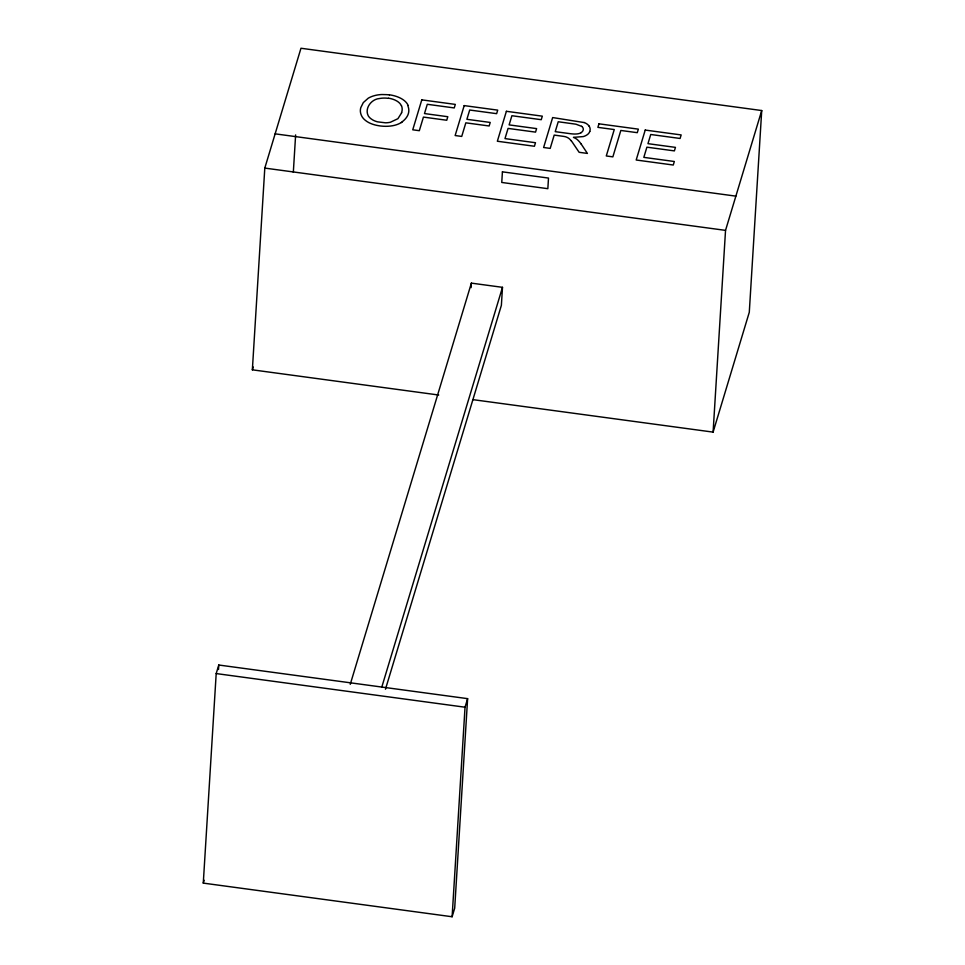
<?xml version="1.0" encoding="UTF-8"?>
<svg xmlns="http://www.w3.org/2000/svg" width="965" height="965" viewBox="0 0 965 965"><rect width="100%" height="100%" fill="white"/><g stroke="black" fill="none" stroke-linecap="round" stroke-linejoin="round"><path stroke-width="1.45" d="M203.277 883.108L216.196 673.57L218.79 665.018L467.615 698.648L454.696 908.186L452.115 916.75L203.277 883.108L204.146 880.261M218.512 669.505L218.79 665.018M438.737 395.023L252.36 369.824L264.796 168.091L300.971 48.25L761.723 110.541L749.286 312.274L713.099 432.115L473.031 399.655M293.324 172.289L295.628 134.919M471.101 287.63L471.378 283.131L502.488 287.329L501.378 305.338L385.469 689.227M452.115 916.75L465.034 707.212L467.615 698.648M713.099 432.115L725.535 230.37L761.723 110.541M252.36 369.824L253.216 366.977M350.247 684.342L471.378 283.131M381.79 687.104L502.488 287.329M401.669 112.748L397.918 118.695L390.427 122.241A14.849 8.251 3.5 0 1 385.481 122.808L377.58 121.855A14.933 8.299 3.5 0 1 372.587 119.853L370.85 118.671A18.817 10.47 3.5 0 1 369.824 117.766A18.009 10.012 3.5 0 1 368.232 115.776C364.396 108.297 371.441 99.154 379.317 98.551A15.814 8.794 3.5 0 1 385.831 98.104L386.675 98.165A18.082 10.048 3.5 0 1 388.413 98.358M589.784 131.493L589.012 132.953A14.101 7.841 3.5 0 1 584.874 136.017A12.147 6.755 3.5 0 1 583.222 136.584L573.451 137.356A18.178 10.108 3.5 0 1 577.022 139.358A38.009 21.134 3.5 0 1 581.171 144.111M402.405 121.819L401.307 122.543M275.134 133.845L735.873 196.136M264.796 168.091L725.535 230.37M216.196 673.57L465.034 707.212M584.127 122.555L552.656 117.561L543.621 147.5L550.195 148.393L554.2 135.088L562.149 136.174A19.782 11.001 3.5 0 1 565.466 136.74A9.71 5.404 3.5 0 1 568.192 137.971L568.53 138.176A20.301 11.29 3.5 0 1 571.063 140.649M581.63 126.343L575.912 124.195L558.228 121.759L555.237 131.662L569.374 133.568A25.838 14.366 3.5 0 0 574.73 134.038L575.888 134.002A8.142 4.523 3.5 0 0 581.051 132.724M581.22 144.099L587.408 153.423L579.133 152.301L571.895 141.602A57.044 31.712 3.5 0 0 571.123 140.637M401.283 122.531A21.918 12.183 3.5 0 1 392.659 125.727A23.727 13.184 3.5 0 1 380.825 126.029A25.898 14.403 3.5 0 1 379.149 125.788A22.497 12.509 3.5 0 1 368.678 122.543A23.956 13.317 3.5 0 1 361.429 115.462A33.908 18.854 3.5 0 1 360.814 107.61L363.298 102.604L368.208 98.225A23.872 13.269 3.5 0 1 370.017 97.272A24.74 13.751 3.5 0 1 372.997 96.078L375.096 95.475A21.049 11.701 3.5 0 1 381.887 94.534L386.82 94.654A27.527 15.307 3.5 0 1 389.402 94.944M407.64 105.294A36.043 20.036 3.5 0 1 402.236 121.735M389.45 94.811A23.281 12.943 3.5 0 1 408.05 105.257M401.524 105.704A30.723 17.081 3.5 0 1 401.536 112.736M388.485 98.165A16.622 9.24 3.5 0 1 401.344 105.728M589.072 126.017A17.129 9.529 3.5 0 1 589.748 131.493M584.187 122.507A11.833 6.574 3.5 0 1 588.988 126.029M581.027 132.7A9.891 5.5 3.5 0 0 583.246 129.66L583.282 129.406A8.516 4.741 3.5 0 0 581.654 126.343M502.415 171.842L501.764 182.457L547.843 188.682L548.494 178.067L502.415 171.842M421.789 99.865L412.743 129.805L419.317 130.697L423.43 117.091L446.747 120.251L447.808 116.717L424.491 113.568L427.29 104.292L454.238 107.935L455.311 104.401L421.789 99.865M464.189 105.607L455.142 135.534L461.728 136.427L465.83 122.832L489.146 125.981L490.22 122.446L466.891 119.298L469.702 110.022L496.637 113.665L497.711 110.131L464.189 105.607M506.384 111.301L497.349 141.24L534.429 146.258L535.491 142.724L504.985 138.598L508.072 128.405L535.551 132.121L536.612 128.61L509.122 124.895L511.896 115.728L541.244 119.696L542.318 116.162L506.384 111.301M598.951 123.822L597.89 127.356L614.259 129.563L606.285 155.968L612.859 156.861L620.833 130.456L637.274 132.675L638.348 129.141L598.951 123.822M645.223 130.07L636.188 160.009L673.268 165.027L674.33 161.493L643.824 157.367L646.9 147.175L674.39 150.89L675.452 147.38L647.961 143.664L650.736 134.497L680.084 138.465L681.157 134.931L645.223 130.07"/></g></svg>
